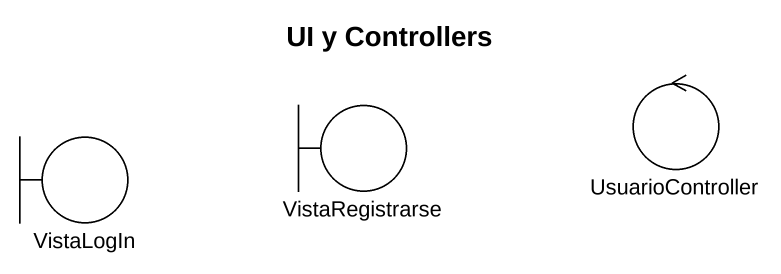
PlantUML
@startuml
title UI y Controllers
boundary VistaLogIn
boundary VistaRegistrarse
control UsuarioController
@enduml
